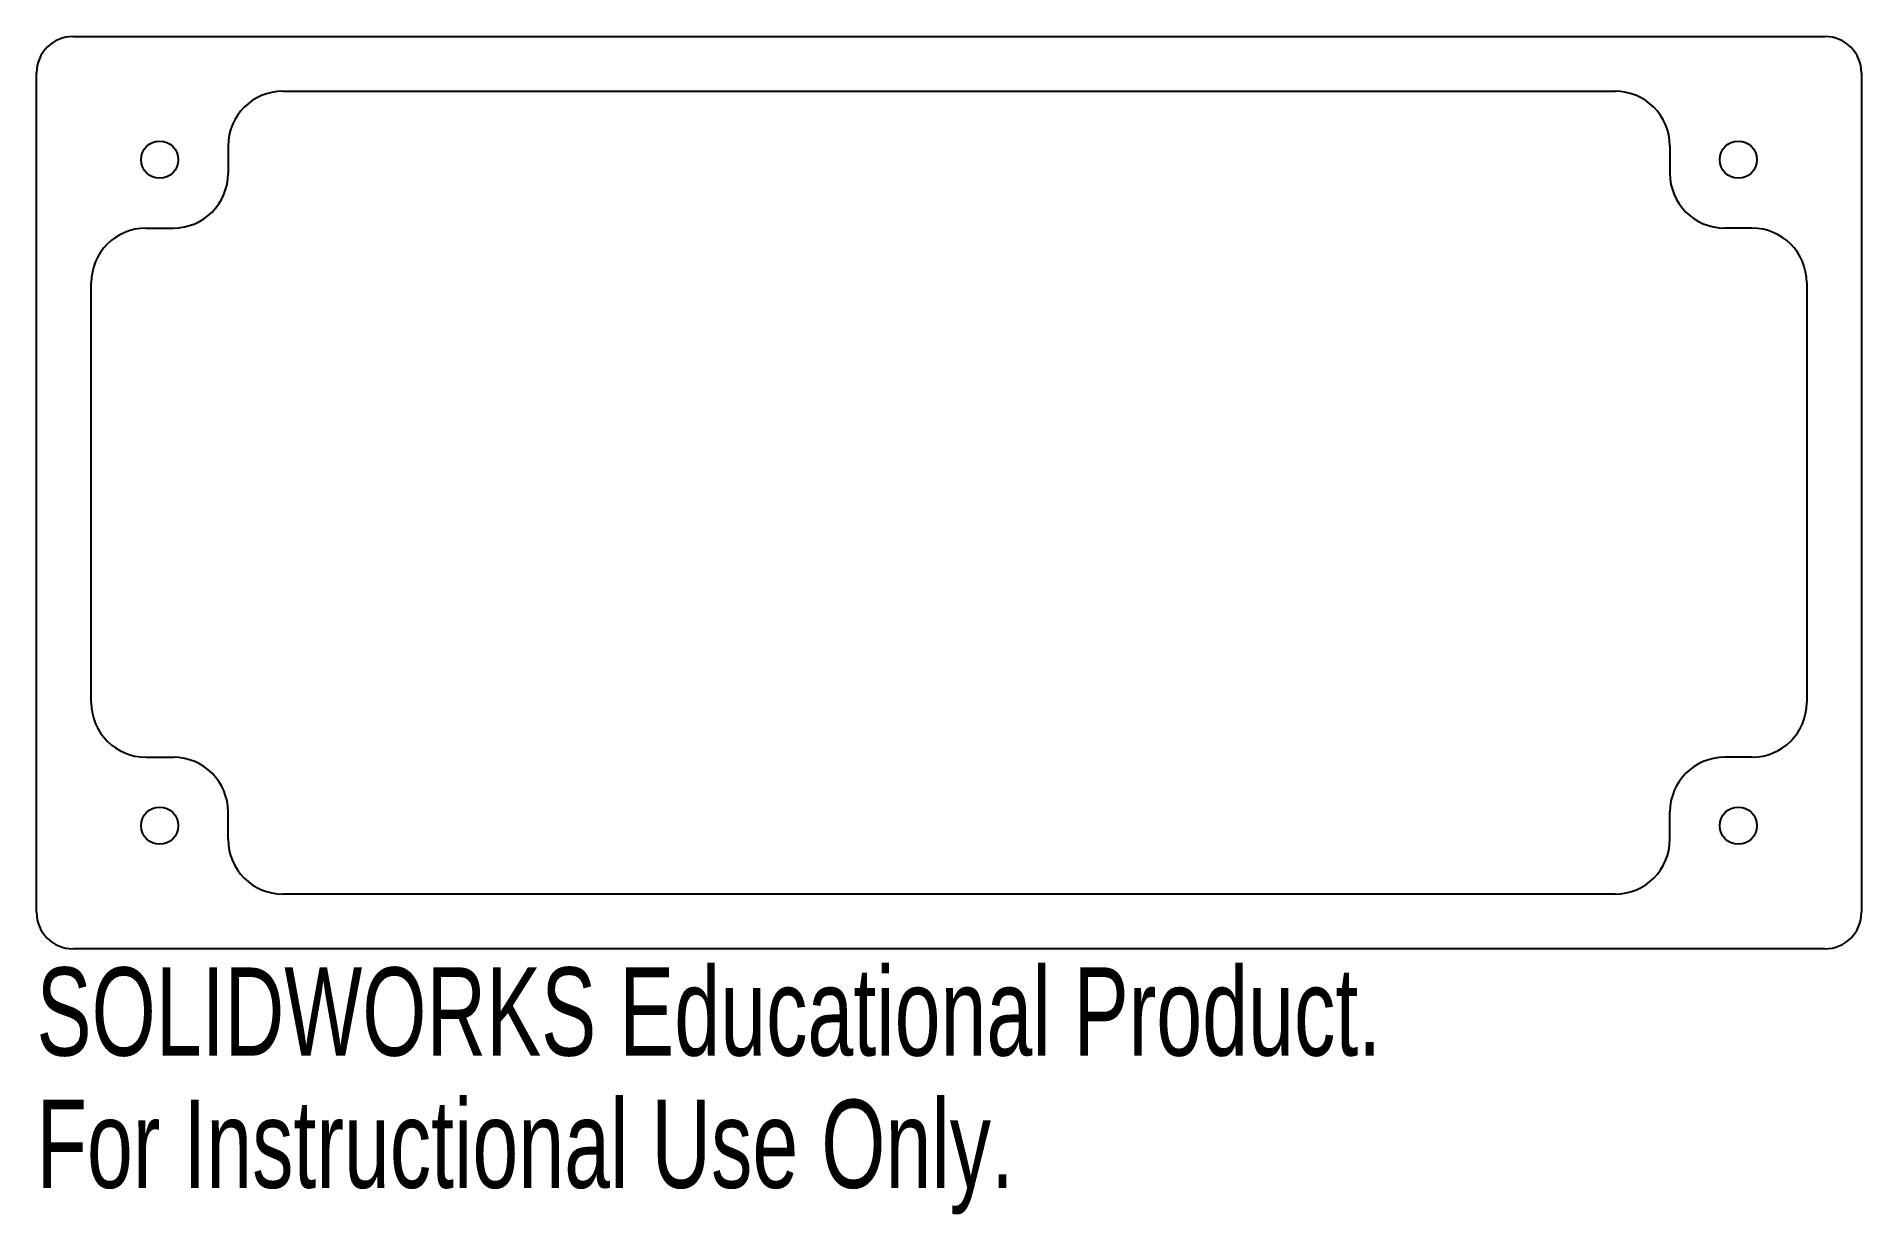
# Model space of a CAD drawing. Header units: millimetres. Extents: x -50 to 50, y -40 to 25.
import ezdxf

# ---------------------------------------------------------------- set-up
doc = ezdxf.new("R2010")
doc.units = ezdxf.units.MM
doc.styles.add('SLDTEXTSTYLE0', font='TXT', dxfattribs={"width": 0.7})

msp = doc.modelspace()

# ---------------------------------------------------------------- linework, layer by layer
at = {"color": 7, "linetype": 'Continuous', "lineweight": 25}
for p, q in [((-36.5, 22), (36.5, 22)), ((-39.5, 19), (-39.5, 17.5)), ((39.5, 19), (39.5, 17.5)), ((-44, 14.5), (-42.5, 14.5)), ((44, 14.5), (42.5, 14.5)), ((-47, -11.5), (-47, 11.5)), ((-44, -14.5), (-42.5, -14.5)), ((44, -14.5), (42.5, -14.5)), ((-39.5, -19), (-39.5, -17.5)), ((39.5, -19), (39.5, -17.5)), ((36.5, -22), (-36.5, -22))]:
    msp.add_line(p, q, dxfattribs=at)
for centre in [(-43.25, 18.25), (43.25, 18.25), (-43.25, -18.25), (43.25, -18.25)]:
    msp.add_circle(centre, 1.02, dxfattribs=at)
for centre, radius, start, end in [((-48, 23), 2, 90, 180), ((48, 23), 2, 0, 90), ((36.5, 19), 3, 0, 90), ((-36.5, 19), 3, 90, 180), ((-42.5, 17.5), 3, 270, 0), ((42.5, 17.5), 3, 180, 270), ((-44, 11.5), 3, 90, 180), ((44, 11.5), 3, 0, 90), ((-44, -11.5), 3, 180, 270), ((44, -11.5), 3, 270, 0), ((-42.5, -17.5), 3, 0, 90), ((42.5, -17.5), 3, 90, 180), ((-36.5, -19), 3, 180, 270), ((36.5, -19), 3, 270, 360), ((-48, -23), 2, 180, 270), ((48, -23), 2, 270, 0)]:
    msp.add_arc(centre, radius, start, end, dxfattribs=at)
for points in [[(-48, 25), (-16, 25), (16, 25), (48, 25)], [(-50, -23), (-50, -7.67), (-50, 7.67), (-50, 23)], [(50, 23), (50, 7.67), (50, -7.67), (50, -23)], [(48, -25), (16, -25), (-16, -25), (-48, -25)]]:
    msp.add_open_spline(points, degree=3, dxfattribs=at)
msp.add_open_spline([(47, 11.5), (47, 7.67), (47, 3.83), (47, 0), (47, -3.83), (47, -7.67), (47, -11.5)], degree=3, knots=[0.0105, 0.0105, 0.0105, 0.0105, 0.022, 0.022, 0.022, 0.0335, 0.0335, 0.0335, 0.0335], dxfattribs=at)

# ---------------------------------------------------------------- texts
at = {"color": 7, "linetype": 'Continuous', "char_height": 4.8336, "attachment_point": 1, "style": 'SLDTEXTSTYLE0'}
for s, insert in [('SOLIDWORKS Educational Product.', (-50, -26.02)), ('For Instructional Use Only.', (-50, -33.27))]:
    msp.add_mtext(s, dxfattribs=dict(at, insert=insert))

doc.saveas('drawing.dxf')
